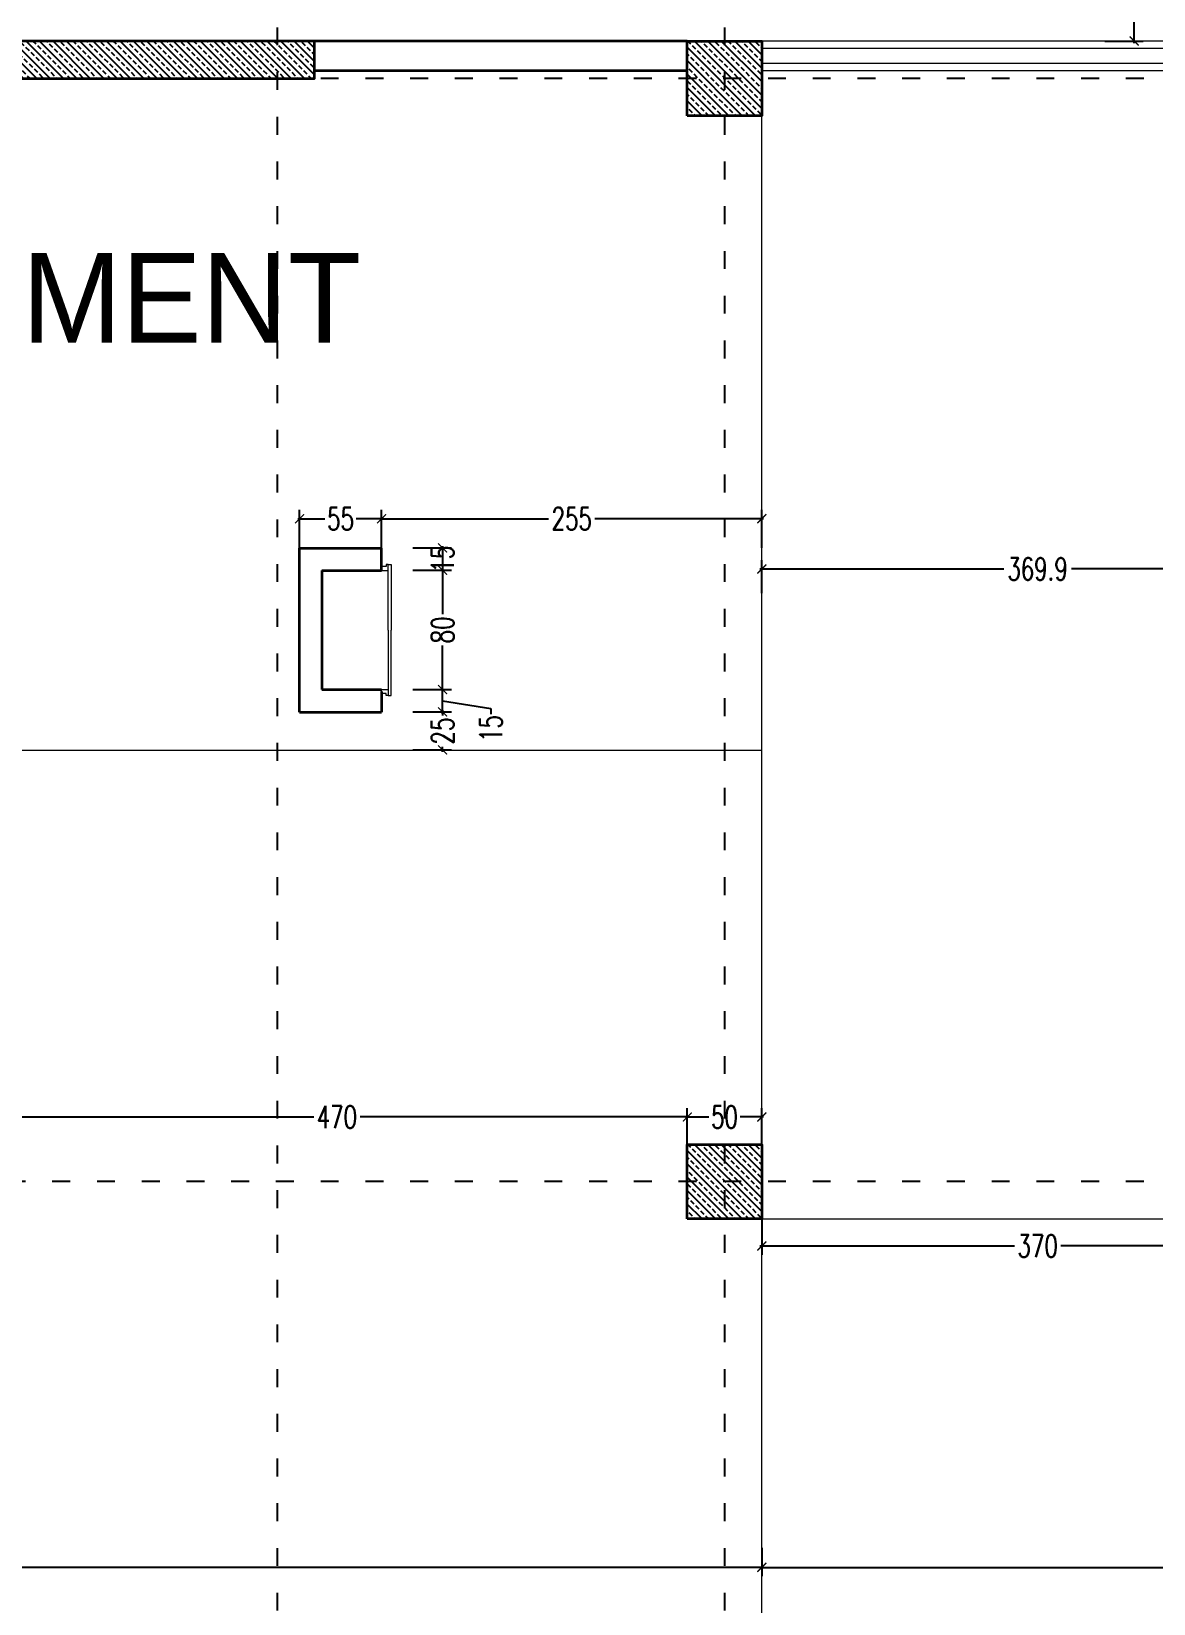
# Model space of a CAD drawing. Header units: centimetres. Extents: x -3207095 to 15275363, y -32656 to 4798027.
# Drawn here: x 677745 to 678498, y 4470327 to 4471382 of the extents above; entities that cross this region are included whole.
import ezdxf

# ---------------------------------------------------------------- set-up
doc = ezdxf.new("R2010")
doc.units = ezdxf.units.CM
doc.linetypes.add('ACAD_ISO03W100', pattern=[30, 12, -18])
doc.linetypes.add('DUZ', pattern=[500, 500])
doc.layers.get('0').update_dxf_attribs({"color": 1, "linetype": 'DUZ'})
doc.layers.add('DIM', color=1, linetype='DUZ')
doc.layers.add('KOLTAR_F', color=145, linetype='Continuous')
for name, color, linetype, lineweight in [('DUVAR', 7, 'Continuous', 35), ('iç duvar', 7, 'Continuous', 50), ('KAPEN', 151, 'Continuous', 9), ('KOLON_F', 3, 'Continuous', 35)]:
    doc.layers.add(name, color=color, linetype=linetype, lineweight=lineweight)
doc.styles.add('DIM', font='ROMANSTW.SHX', dxfattribs={"width": 0.7})
doc.dimstyles.new('1_100', dxfattribs={"dimtxt": 15, "dimasz": 6, "dimexe": 6, "dimexo": 0, "dimgap": 2, "dimtad": 0, "dimdec": 1, "dimzin": 11, "dimdsep": 46, "dimtxsty": 'DIM', "dimblk": 'ARCHTICK', "dimcen": 3, "dimdle": 1.25, "dimclrt": 2, "dimadec": 0, "dimazin": 0, "dimtfac": 1.25, "dimtdec": 1, "dimtix": 1, "dimtofl": 0, "dimtmove": 1, "dimatfit": 3, "dimldrblk": 'ARCHTICK', "dimfxl": 20, "dimfxlon": 1, "dimtolj": 1, "dimtzin": 0, "dimarcsym": 0})

# ---------------------------------------------------------------- blocks, each defined once
blk = doc.blocks.new('_ArchTick')
at = {"color": 0, "linetype": 'ByBlock', "const_width": 0.15}
blk.add_lwpolyline([(-0.5, -0.5), (0.5, 0.5)], dxfattribs=at)
blk = doc.blocks.new('*D242')
at = {"layer": 'Defpoints', "color": 0, "linetype": 'Continuous', "lineweight": 5, "transparency": 16777216}
for p in [(678185.1, 4472433), (678005.1, 4472415.2), (678185.1, 0)]:
    blk.add_point(p, dxfattribs=at)
at = {"layer": 'DIM', "color": 0, "linetype": 'Continuous', "lineweight": -2, "transparency": 16777216}
for p, q in [((678003.8, 4472433), (678080.6, 4472433)), ((678005.1, 4472415.2), (678005.1, 4472439)), ((678186.3, 4472433), (678109.6, 4472433)), ((678185.1, 4472413), (678185.1, 4472439))]:
    blk.add_line(p, q, dxfattribs=at)
at = {"layer": 'DIM', "color": 0, "linetype": 'Continuous', "lineweight": -2, "transparency": 16777216, "xscale": 6, "yscale": 6, "zscale": 6, "rotation": 180}
blk.add_blockref('_ArchTick', (678005.1, 4472433), dxfattribs=at)
at = {"layer": 'DIM', "color": 0, "linetype": 'Continuous', "lineweight": -2, "transparency": 16777216, "xscale": 6, "yscale": 6, "zscale": 6}
blk.add_blockref('_ArchTick', (678185.1, 4472433), dxfattribs=at)
at = {"layer": 'DIM', "color": 2, "linetype": 'Continuous', "lineweight": 5, "transparency": 16777216, "insert": (678095.1, 4472433), "char_height": 15, "attachment_point": 5, "style": 'DIM'}
blk.add_mtext('\\A1;180', dxfattribs=at)
blk = doc.blocks.new('*D338')
at = {"layer": 'Defpoints', "color": 0, "linetype": 'Continuous', "lineweight": 5, "transparency": 16777216}
for p in [(678465.1, 4471580.2), (678465.1, 4471375.2), (678484.8, 4471375.2)]:
    blk.add_point(p, dxfattribs=at)
at = {"layer": 'DIM', "color": 0, "linetype": 'Continuous', "lineweight": -2, "transparency": 16777216}
for p, q in [((678465.1, 4471580.2), (678490.8, 4471580.2)), ((678484.8, 4471581.4), (678484.8, 4471493.2)), ((678484.8, 4471373.9), (678484.8, 4471462.2)), ((678465.1, 4471375.2), (678490.8, 4471375.2))]:
    blk.add_line(p, q, dxfattribs=at)
at = {"layer": 'DIM', "color": 0, "linetype": 'Continuous', "lineweight": -2, "transparency": 16777216, "xscale": 6, "yscale": 6, "zscale": 6}
for p, rotation in [((678484.8, 4471580.2), 90), ((678484.8, 4471375.2), 270)]:
    blk.add_blockref('_ArchTick', p, dxfattribs=dict(at, rotation=rotation))
at = {"layer": 'DIM', "color": 2, "linetype": 'Continuous', "lineweight": 5, "transparency": 16777216, "insert": (678484.8, 4471477.7), "char_height": 15, "attachment_point": 5, "rotation": 90, "style": 'DIM'}
blk.add_mtext('\\A1;205', dxfattribs=at)
blk = doc.blocks.new('*D413')
at = {"layer": 'Defpoints', "color": 0, "linetype": 'Continuous', "lineweight": 5, "transparency": 16777216}
for p in [(678185.1, 4470653.5), (677715.1, 4470635.2), (678185.1, 4470635.2)]:
    blk.add_point(p, dxfattribs=at)
at = {"layer": 'DIM', "color": 0, "linetype": 'Continuous', "lineweight": -2, "transparency": 16777216}
for p, q in [((677713.8, 4470653.5), (677934.6, 4470653.5)), ((677715.1, 4470635.2), (677715.1, 4470659.5)), ((678186.3, 4470653.5), (677965.6, 4470653.5)), ((678185.1, 4470635.2), (678185.1, 4470659.5))]:
    blk.add_line(p, q, dxfattribs=at)
at = {"layer": 'DIM', "color": 0, "linetype": 'Continuous', "lineweight": -2, "transparency": 16777216, "xscale": 6, "yscale": 6, "zscale": 6, "rotation": 180}
blk.add_blockref('_ArchTick', (677715.1, 4470653.5), dxfattribs=at)
at = {"layer": 'DIM', "color": 0, "linetype": 'Continuous', "lineweight": -2, "transparency": 16777216, "xscale": 6, "yscale": 6, "zscale": 6}
blk.add_blockref('_ArchTick', (678185.1, 4470653.5), dxfattribs=at)
at = {"layer": 'DIM', "color": 2, "linetype": 'Continuous', "lineweight": 5, "transparency": 16777216, "insert": (677950.1, 4470653.5), "char_height": 15, "attachment_point": 5, "style": 'DIM'}
blk.add_mtext('\\A1;470', dxfattribs=at)
blk = doc.blocks.new('*D414')
at = {"layer": 'Defpoints', "color": 0, "linetype": 'Continuous', "lineweight": 5, "transparency": 16777216}
for p in [(678235.1, 4470653.5), (678185.1, 4470635.2), (678235.1, 4470635.2)]:
    blk.add_point(p, dxfattribs=at)
at = {"layer": 'DIM', "color": 0, "linetype": 'Continuous', "lineweight": -2, "transparency": 16777216}
for p, q in [((678183.8, 4470653.5), (678199.6, 4470653.5)), ((678185.1, 4470635.2), (678185.1, 4470659.5)), ((678236.3, 4470653.5), (678220.6, 4470653.5)), ((678235.1, 4470635.2), (678235.1, 4470659.5))]:
    blk.add_line(p, q, dxfattribs=at)
at = {"layer": 'DIM', "color": 0, "linetype": 'Continuous', "lineweight": -2, "transparency": 16777216, "xscale": 6, "yscale": 6, "zscale": 6, "rotation": 180}
blk.add_blockref('_ArchTick', (678185.1, 4470653.5), dxfattribs=at)
at = {"layer": 'DIM', "color": 0, "linetype": 'Continuous', "lineweight": -2, "transparency": 16777216, "xscale": 6, "yscale": 6, "zscale": 6}
blk.add_blockref('_ArchTick', (678235.1, 4470653.5), dxfattribs=at)
at = {"layer": 'DIM', "color": 2, "linetype": 'Continuous', "lineweight": 5, "transparency": 16777216, "insert": (678210.1, 4470653.5), "char_height": 15, "attachment_point": 5, "style": 'DIM'}
blk.add_mtext('\\A1;50', dxfattribs=at)
blk = doc.blocks.new('*D423')
at = {"layer": 'Defpoints', "color": 0, "linetype": 'Continuous', "lineweight": 5, "transparency": 16777216}
for p in [(678235.1, 4471054.8), (677980.1, 4471035.2), (678235.1, 4471035.2)]:
    blk.add_point(p, dxfattribs=at)
at = {"layer": 'DIM', "color": 0, "linetype": 'Continuous', "lineweight": -2, "transparency": 16777216}
for p, q in [((677980.1, 4471035.2), (677980.1, 4471060.8)), ((678235.1, 4471035.2), (678235.1, 4471060.8)), ((677978.8, 4471054.8), (678092.1, 4471054.8)), ((678236.3, 4471054.8), (678123.1, 4471054.8))]:
    blk.add_line(p, q, dxfattribs=at)
at = {"layer": 'DIM', "color": 0, "linetype": 'Continuous', "lineweight": -2, "transparency": 16777216, "xscale": 6, "yscale": 6, "zscale": 6, "rotation": 180}
blk.add_blockref('_ArchTick', (677980.1, 4471054.8), dxfattribs=at)
at = {"layer": 'DIM', "color": 0, "linetype": 'Continuous', "lineweight": -2, "transparency": 16777216, "xscale": 6, "yscale": 6, "zscale": 6}
blk.add_blockref('_ArchTick', (678235.1, 4471054.8), dxfattribs=at)
at = {"layer": 'DIM', "color": 2, "linetype": 'Continuous', "lineweight": 5, "transparency": 16777216, "insert": (678107.6, 4471054.8), "char_height": 15, "attachment_point": 5, "style": 'DIM'}
blk.add_mtext('\\A1;255', dxfattribs=at)
blk = doc.blocks.new('*D424')
at = {"layer": 'Defpoints', "color": 0, "linetype": 'Continuous', "lineweight": 5, "transparency": 16777216}
for p in [(677925.1, 4471054.8), (677925.1, 4471035.2), (677980.1, 4471035.2)]:
    blk.add_point(p, dxfattribs=at)
at = {"layer": 'DIM', "color": 0, "linetype": 'Continuous', "lineweight": -2, "transparency": 16777216}
for p, q in [((677925.1, 4471035.2), (677925.1, 4471060.8)), ((677980.1, 4471035.2), (677980.1, 4471060.8)), ((677923.8, 4471054.8), (677942.1, 4471054.8)), ((677981.3, 4471054.8), (677963.1, 4471054.8))]:
    blk.add_line(p, q, dxfattribs=at)
at = {"layer": 'DIM', "color": 0, "linetype": 'Continuous', "lineweight": -2, "transparency": 16777216, "xscale": 6, "yscale": 6, "zscale": 6, "rotation": 180}
blk.add_blockref('_ArchTick', (677925.1, 4471054.8), dxfattribs=at)
at = {"layer": 'DIM', "color": 0, "linetype": 'Continuous', "lineweight": -2, "transparency": 16777216, "xscale": 6, "yscale": 6, "zscale": 6}
blk.add_blockref('_ArchTick', (677980.1, 4471054.8), dxfattribs=at)
at = {"layer": 'DIM', "color": 2, "linetype": 'Continuous', "lineweight": 5, "transparency": 16777216, "insert": (677952.6, 4471054.8), "char_height": 15, "attachment_point": 5, "style": 'DIM'}
blk.add_mtext('\\A1;55', dxfattribs=at)
blk = doc.blocks.new('*D425')
at = {"layer": 'Defpoints', "color": 0, "linetype": 'Continuous', "lineweight": 5, "transparency": 16777216}
for p in [(677980.1, 4470925.2), (677980.1, 4470899.7), (678021, 4470899.7)]:
    blk.add_point(p, dxfattribs=at)
at = {"layer": 'DIM', "color": 0, "linetype": 'Continuous', "lineweight": -2, "transparency": 16777216}
for p, q in [((678001, 4470925.2), (678027, 4470925.2)), ((678021, 4470926.4), (678021, 4470922.9)), ((678001, 4470899.7), (678027, 4470899.7)), ((678021, 4470898.4), (678021, 4470901.9))]:
    blk.add_line(p, q, dxfattribs=at)
at = {"layer": 'DIM', "color": 0, "linetype": 'Continuous', "lineweight": -2, "transparency": 16777216, "xscale": 6, "yscale": 6, "zscale": 6}
for p, rotation in [((678021, 4470925.2), 90), ((678021, 4470899.7), 270)]:
    blk.add_blockref('_ArchTick', p, dxfattribs=dict(at, rotation=rotation))
at = {"layer": 'DIM', "color": 2, "linetype": 'Continuous', "lineweight": 5, "transparency": 16777216, "insert": (678021, 4470912.4), "char_height": 15, "attachment_point": 5, "rotation": 90, "style": 'DIM'}
blk.add_mtext('\\A1;25', dxfattribs=at)
blk = doc.blocks.new('*D426')
at = {"layer": 'Defpoints', "color": 0, "linetype": 'Continuous', "lineweight": 5, "transparency": 16777216}
for p in [(677980.1, 4470940.2), (678021, 4470940.2), (677980.1, 4470925.2)]:
    blk.add_point(p, dxfattribs=at)
at = {"layer": 'DIM', "color": 0, "linetype": 'Continuous', "lineweight": -2, "transparency": 16777216}
for p, q in [((678001, 4470940.2), (678027, 4470940.2)), ((678021, 4470923.9), (678021, 4470941.4)), ((678001, 4470925.2), (678027, 4470925.2)), ((678021, 4470932.7), (678053.4, 4470927.6)), ((678053.4, 4470927.6), (678053.4, 4470923.6))]:
    blk.add_line(p, q, dxfattribs=at)
at = {"layer": 'DIM', "color": 0, "linetype": 'Continuous', "lineweight": -2, "transparency": 16777216, "xscale": 6, "yscale": 6, "zscale": 6}
for p, rotation in [((678021, 4470940.2), 90), ((678021, 4470925.2), 270)]:
    blk.add_blockref('_ArchTick', p, dxfattribs=dict(at, rotation=rotation))
at = {"layer": 'DIM', "color": 2, "linetype": 'Continuous', "lineweight": 5, "transparency": 16777216, "insert": (678053.4, 4470914.1), "char_height": 15, "attachment_point": 5, "rotation": 90, "style": 'DIM'}
blk.add_mtext('\\A1;15', dxfattribs=at)
blk = doc.blocks.new('*D427')
at = {"layer": 'Defpoints', "color": 0, "linetype": 'Continuous', "lineweight": 5, "transparency": 16777216}
for p in [(677980.1, 4471020.2), (678021, 4471020.2), (677980.1, 4470940.2)]:
    blk.add_point(p, dxfattribs=at)
at = {"layer": 'DIM', "color": 0, "linetype": 'Continuous', "lineweight": -2, "transparency": 16777216}
for p, q in [((678001, 4471020.2), (678027, 4471020.2)), ((678021, 4471021.4), (678021, 4470990.7)), ((678021, 4470938.9), (678021, 4470969.7)), ((678001, 4470940.2), (678027, 4470940.2))]:
    blk.add_line(p, q, dxfattribs=at)
at = {"layer": 'DIM', "color": 0, "linetype": 'Continuous', "lineweight": -2, "transparency": 16777216, "xscale": 6, "yscale": 6, "zscale": 6}
for p, rotation in [((678021, 4471020.2), 90), ((678021, 4470940.2), 270)]:
    blk.add_blockref('_ArchTick', p, dxfattribs=dict(at, rotation=rotation))
at = {"layer": 'DIM', "color": 2, "linetype": 'Continuous', "lineweight": 5, "transparency": 16777216, "insert": (678021, 4470980.2), "char_height": 15, "attachment_point": 5, "rotation": 90, "style": 'DIM'}
blk.add_mtext('\\A1;80', dxfattribs=at)
blk = doc.blocks.new('*D428')
at = {"layer": 'Defpoints', "color": 0, "linetype": 'Continuous', "lineweight": 5, "transparency": 16777216}
for p in [(677980.1, 4471035.2), (677980.1, 4471020.2), (678021, 4471020.2)]:
    blk.add_point(p, dxfattribs=at)
at = {"layer": 'DIM', "color": 0, "linetype": 'Continuous', "lineweight": -2, "transparency": 16777216}
for p, q in [((678001, 4471035.2), (678027, 4471035.2)), ((678021, 4471036.4), (678021, 4471018.9)), ((678001, 4471020.2), (678027, 4471020.2))]:
    blk.add_line(p, q, dxfattribs=at)
at = {"layer": 'DIM', "color": 0, "linetype": 'Continuous', "lineweight": -2, "transparency": 16777216, "xscale": 6, "yscale": 6, "zscale": 6}
for p, rotation in [((678021, 4471035.2), 90), ((678021, 4471020.2), 270)]:
    blk.add_blockref('_ArchTick', p, dxfattribs=dict(at, rotation=rotation))
at = {"layer": 'DIM', "color": 2, "linetype": 'Continuous', "lineweight": 5, "transparency": 16777216, "insert": (678021, 4471027.7), "char_height": 15, "attachment_point": 5, "rotation": 90, "style": 'DIM'}
blk.add_mtext('\\A1;15', dxfattribs=at)
blk = doc.blocks.new('*D429')
at = {"layer": 'Defpoints', "color": 0, "linetype": 'Continuous', "lineweight": 5, "transparency": 16777216}
for p in [(678605, 4471021.1), (678235.1, 4471004.9), (678605, 4471004.2)]:
    blk.add_point(p, dxfattribs=at)
at = {"layer": 'DIM', "color": 0, "linetype": 'Continuous', "lineweight": -2, "transparency": 16777216}
for p, q in [((678233.8, 4471021.1), (678397.3, 4471021.1)), ((678235.1, 4471004.9), (678235.1, 4471027.1)), ((678606.2, 4471021.1), (678442.8, 4471021.1)), ((678605, 4471004.2), (678605, 4471027.1))]:
    blk.add_line(p, q, dxfattribs=at)
at = {"layer": 'DIM', "color": 0, "linetype": 'Continuous', "lineweight": -2, "transparency": 16777216, "xscale": 6, "yscale": 6, "zscale": 6, "rotation": 180}
blk.add_blockref('_ArchTick', (678235.1, 4471021.1), dxfattribs=at)
at = {"layer": 'DIM', "color": 0, "linetype": 'Continuous', "lineweight": -2, "transparency": 16777216, "xscale": 6, "yscale": 6, "zscale": 6}
blk.add_blockref('_ArchTick', (678605, 4471021.1), dxfattribs=at)
at = {"layer": 'DIM', "color": 2, "linetype": 'Continuous', "lineweight": 5, "transparency": 16777216, "insert": (678420, 4471021.1), "char_height": 15, "attachment_point": 5, "style": 'DIM'}
blk.add_mtext('\\A1;369.9', dxfattribs=at)
blk = doc.blocks.new('*D471')
at = {"layer": 'Defpoints', "color": 0, "linetype": 'Continuous', "lineweight": 5, "transparency": 16777216}
for p in [(677165.1, 4470364.6), (678235.1, 4470364.6), (678235.1, 4470351.4)]:
    blk.add_point(p, dxfattribs=at)
at = {"layer": 'DIM', "color": 0, "linetype": 'Continuous', "lineweight": -2, "transparency": 16777216}
for p, q in [((677165.1, 4470364.6), (677165.1, 4470345.4)), ((678235.1, 4470364.6), (678235.1, 4470345.4)), ((677163.8, 4470351.4), (677680.6, 4470351.4)), ((678236.3, 4470351.4), (677719.6, 4470351.4))]:
    blk.add_line(p, q, dxfattribs=at)
at = {"layer": 'DIM', "color": 0, "linetype": 'Continuous', "lineweight": -2, "transparency": 16777216, "xscale": 6, "yscale": 6, "zscale": 6, "rotation": 180}
blk.add_blockref('_ArchTick', (677165.1, 4470351.4), dxfattribs=at)
at = {"layer": 'DIM', "color": 0, "linetype": 'Continuous', "lineweight": -2, "transparency": 16777216, "xscale": 6, "yscale": 6, "zscale": 6}
blk.add_blockref('_ArchTick', (678235.1, 4470351.4), dxfattribs=at)
at = {"layer": 'DIM', "color": 2, "linetype": 'Continuous', "lineweight": 5, "transparency": 16777216, "insert": (677700.1, 4470351.4), "char_height": 15, "attachment_point": 5, "style": 'DIM'}
blk.add_mtext('\\A1;1070', dxfattribs=at)
blk = doc.blocks.new('*D472')
at = {"layer": 'Defpoints', "color": 0, "linetype": 'Continuous', "lineweight": 5, "transparency": 16777216}
for p in [(678235.1, 4470364.6), (679805.1, 4470364.6), (679805.1, 4470351.4)]:
    blk.add_point(p, dxfattribs=at)
at = {"layer": 'DIM', "color": 0, "linetype": 'Continuous', "lineweight": -2, "transparency": 16777216}
for p, q in [((678235.1, 4470364.6), (678235.1, 4470345.4)), ((679805.1, 4470364.6), (679805.1, 4470345.4)), ((678233.8, 4470351.4), (679000.6, 4470351.4)), ((679806.3, 4470351.4), (679039.6, 4470351.4))]:
    blk.add_line(p, q, dxfattribs=at)
at = {"layer": 'DIM', "color": 0, "linetype": 'Continuous', "lineweight": -2, "transparency": 16777216, "xscale": 6, "yscale": 6, "zscale": 6, "rotation": 180}
blk.add_blockref('_ArchTick', (678235.1, 4470351.4), dxfattribs=at)
at = {"layer": 'DIM', "color": 0, "linetype": 'Continuous', "lineweight": -2, "transparency": 16777216, "xscale": 6, "yscale": 6, "zscale": 6}
blk.add_blockref('_ArchTick', (679805.1, 4470351.4), dxfattribs=at)
at = {"layer": 'DIM', "color": 2, "linetype": 'Continuous', "lineweight": 5, "transparency": 16777216, "insert": (679020.1, 4470351.4), "char_height": 15, "attachment_point": 5, "style": 'DIM'}
blk.add_mtext('\\A1;1570', dxfattribs=at)
blk = doc.blocks.new('*D493')
at = {"layer": 'Defpoints', "color": 0, "linetype": 'Continuous', "lineweight": 5, "transparency": 16777216}
for p in [(678235.1, 4470615.2), (678605.1, 4470615.2), (678235.1, 4470567)]:
    blk.add_point(p, dxfattribs=at)
at = {"layer": 'DIM', "color": 0, "linetype": 'Continuous', "lineweight": -2, "transparency": 16777216}
for p, q in [((678235.1, 4470587), (678235.1, 4470561)), ((678605.1, 4470587), (678605.1, 4470561)), ((678233.8, 4470567), (678404.6, 4470567)), ((678606.3, 4470567), (678435.6, 4470567))]:
    blk.add_line(p, q, dxfattribs=at)
at = {"layer": 'DIM', "color": 0, "linetype": 'Continuous', "lineweight": -2, "transparency": 16777216, "xscale": 6, "yscale": 6, "zscale": 6, "rotation": 180}
blk.add_blockref('_ArchTick', (678235.1, 4470567), dxfattribs=at)
at = {"layer": 'DIM', "color": 0, "linetype": 'Continuous', "lineweight": -2, "transparency": 16777216, "xscale": 6, "yscale": 6, "zscale": 6}
blk.add_blockref('_ArchTick', (678605.1, 4470567), dxfattribs=at)
at = {"layer": 'DIM', "color": 2, "linetype": 'Continuous', "lineweight": 5, "transparency": 16777216, "insert": (678420.1, 4470567), "char_height": 15, "attachment_point": 5, "style": 'DIM'}
blk.add_mtext('\\A1;370', dxfattribs=at)

msp = doc.modelspace()

# ---------------------------------------------------------------- hatches: boundary and pattern name
at = {"layer": 'KOLTAR_F'}
h = msp.add_hatch(dxfattribs=at)
h.set_pattern_fill('ANSI33', color=256, angle=90, style=0)
h.set_pattern_definition([(135, (5182077.5296, 3810741.6723), (-4.4901280605, -4.4901280605), []), (135, (5182077.5296, 3810746.1625), (-4.4901280605, -4.4901280605), [3.175, -1.5875])])
h.paths.add_polyline_path([(677665.06, 4471375.15), (677935.06, 4471375.15), (677935.06, 4471350.15), (677665.06, 4471350.15)])
h = msp.add_hatch(dxfattribs=at)
h.set_pattern_fill('ANSI33', color=256, angle=90, style=0)
h.set_pattern_definition([(135, (5182597.5296, 3810741.6723), (-4.4901280605, -4.4901280605), []), (135, (5182597.5296, 3810746.1625), (-4.4901280605, -4.4901280605), [3.175, -1.5875])])
h.paths.add_polyline_path([(678185.06, 4471325.15), (678185.06, 4471375.15), (678235.06, 4471375.15), (678235.06, 4471325.15)])
h = msp.add_hatch(dxfattribs=at)
h.set_pattern_fill('ANSI33', color=256, angle=90, style=0)
h.set_pattern_definition([(135, (5182597.5296, 3810001.6723), (-4.4901280605, -4.4901280605), []), (135, (5182597.5296, 3810006.1625), (-4.4901280605, -4.4901280605), [3.175, -1.5875])])
h.paths.add_polyline_path([(678185.06, 4470585.15), (678185.06, 4470635.15), (678235.06, 4470635.15), (678235.06, 4470585.15)])

# ---------------------------------------------------------------- linework, layer by layer
at = {"color": 232, "linetype": 'ACAD_ISO03W100'}
for p, q in [((677910.06, 4472584.38), (677910.06, 4469325.53)), ((678210.06, 4472584.38), (678210.06, 4469325.53)), ((681101.25, 4471350.15), (676992.69, 4471350.15)), ((681101.25, 4470610.15), (676992.69, 4470610.15))]:
    msp.add_line(p, q, dxfattribs=at)
at = {"layer": 'DUVAR'}
for p, q in [((678185.06, 4471375.15), (677935.06, 4471375.15)), ((678185.06, 4471355.15), (677935.06, 4471355.15)), ((677925.06, 4470925.15), (677925.06, 4471035.15)), ((677925.06, 4471035.15), (677980.06, 4471035.15)), ((677980.06, 4471020.15), (677980.06, 4471035.15)), ((677940.06, 4471020.15), (677940.06, 4470940.15)), ((677940.06, 4471020.15), (677980.06, 4471020.15)), ((677940.06, 4470940.15), (677980.06, 4470940.15)), ((677980.06, 4470938.9), (677980.06, 4470925.15)), ((677925.06, 4470925.15), (677980.06, 4470925.15))]:
    msp.add_line(p, q, dxfattribs=at)
at = {"layer": 'iç duvar', "color": 252, "linetype": 'Continuous', "lineweight": 5, "true_color": 0x939598}
for p, q in [((678605.06, 4471375.15), (678235.06, 4471375.15)), ((678605.06, 4471355.15), (678235.06, 4471355.15))]:
    msp.add_line(p, q, dxfattribs=at)
at = {"layer": 'iç duvar', "color": 7, "linetype": 'Continuous', "lineweight": 5}
for p, q in [((678235.06, 4470635.15), (678235.06, 4471325.15)), ((677165.06, 4470899.66), (678235.06, 4470899.66))]:
    msp.add_line(p, q, dxfattribs=at)
msp.add_lwpolyline([(678820.06, 4469525.15), (678235.06, 4469525.15), (678235.06, 4470585.15), (679805.06, 4470585.15), (679805.06, 4469525.15), (679220.06, 4469525.15)], dxfattribs=at)
at = {"layer": 'KAPEN'}
for p, q in [((678605.06, 4471370.15), (678235.06, 4471370.15)), ((678605.06, 4471360.15), (678235.06, 4471360.15))]:
    msp.add_line(p, q, dxfattribs=at)
for points in [[(677984.56, 4471020.15), (677984.56, 4471024.15), (677983.06, 4471024.15), (677983.06, 4471022.65), (677980.06, 4471022.65), (677980.06, 4471020.15), (677984.56, 4471020.15)], [(677984.56, 4471020.15), (677984.56, 4471024.15), (677983.06, 4471024.15), (677983.06, 4471022.65), (677980.06, 4471022.65), (677980.06, 4471020.15), (677984.56, 4471020.15)], [(677984.56, 4470940.15), (677984.56, 4470936.15), (677983.06, 4470936.15), (677983.06, 4470937.65), (677980.06, 4470937.65), (677980.06, 4470940.15), (677984.56, 4470940.15)]]:
    msp.add_lwpolyline(points, close=True, dxfattribs=at)
for points in [[(677984.56, 4470980.15), (677984.56, 4471024.15), (677986.56, 4471024.15), (677986.56, 4470980.15)], [(677984.56, 4470980.15), (677984.56, 4470936.15), (677986.56, 4470936.15), (677986.56, 4470980.15)]]:
    msp.add_lwpolyline(points, dxfattribs=at)
at = {"layer": 'KOLON_F'}
for points in [[(677935.06, 4471375.15), (677665.06, 4471375.15), (677665.06, 4471350.15), (677935.06, 4471350.15)], [(678185.06, 4471325.15), (678185.06, 4471375.15), (678235.06, 4471375.15), (678235.06, 4471325.15)], [(678185.06, 4470585.15), (678185.06, 4470635.15), (678235.06, 4470635.15), (678235.06, 4470585.15)]]:
    msp.add_lwpolyline(points, close=True, dxfattribs=at)

# ---------------------------------------------------------------- texts
at = {"insert": (677391.19, 4471232.98), "char_height": 60, "attachment_point": 1}
msp.add_mtext_dynamic_manual_height_columns('{\\fCentury Gothic|b0|i0|c162|p34;\\C7;MANAGEMENT}', width=668.3944, gutter_width=12.5, heights=[0], dxfattribs=at)

# ---------------------------------------------------------------- dimensions: what is measured, and where the dimension line sits
at = {"layer": 'DIM', "linetype": 'Continuous', "lineweight": 5}
for base, p1, p2, picture, middle in [((678185.06, 4472432.97), (678005.06, 4472415.15), (678185.06, 0), '*D242', (678095.06, 4472432.97)), ((677925.06, 4471054.84), (677980.06, 4471035.15), (677925.06, 4471035.15), '*D424', (677952.56, 4471054.84)), ((678235.06, 4471054.84), (677980.06, 4471035.15), (678235.06, 4471035.15), '*D423', (678107.56, 4471054.84)), ((678604.99, 4471021.09), (678235.06, 4471004.95), (678604.99, 4471004.21), '*D429', (678420.03, 4471021.09)), ((678185.06, 4470653.53), (677715.06, 4470635.15), (678185.06, 4470635.15), '*D413', (677950.06, 4470653.53)), ((678235.06, 4470653.53), (678185.06, 4470635.15), (678235.06, 4470635.15), '*D414', (678210.06, 4470653.53)), ((678235.06, 4470567.04), (678605.06, 4470615.15), (678235.06, 4470615.15), '*D493', (678420.06, 4470567.04)), ((678235.06, 4470351.37), (677165.06, 4470364.58), (678235.06, 4470364.58), '*D471', (677700.06, 4470351.37)), ((679805.06, 4470351.37), (678235.06, 4470364.58), (679805.06, 4470364.58), '*D472', (679020.06, 4470351.37))]:
    dim = msp.add_linear_dim(base=base, p1=p1, p2=p2, dimstyle='1_100', dxfattribs=at)
    dim.commit()
    dim.dimension.update_dxf_attribs({"geometry": picture, "text_midpoint": middle})
for base, p1, p2, picture, middle in [((678484.83, 4471375.15), (678465.06, 4471580.15), (678465.06, 4471375.15), '*D338', (678484.83, 4471477.65)), ((678021, 4471020.15), (677980.06, 4470940.15), (677980.06, 4471020.15), '*D427', (678021, 4470980.15))]:
    dim = msp.add_linear_dim(base=base, p1=p1, p2=p2, angle=90, dimstyle='1_100', dxfattribs=at)
    dim.commit()
    dim.dimension.update_dxf_attribs({"geometry": picture, "text_midpoint": middle})
for base, p1, p2, angle, picture, middle in [((678021, 4471020.15), (677980.06, 4471035.15), (677980.06, 4471020.15), 270, '*D428', (678021, 4471027.65)), ((678021, 4470940.15), (677980.06, 4470925.15), (677980.06, 4470940.15), 90, '*D426', (678053.45, 4470921.61))]:
    dim = msp.add_linear_dim(base=base, p1=p1, p2=p2, angle=angle, dimstyle='1_100', dxfattribs=at)
    dim.commit()
    dim.dimension.update_dxf_attribs({"geometry": picture, "text_midpoint": middle, "dimtype": 160})
dim = msp.add_linear_dim(base=(678021, 4470899.66), p1=(677980.06, 4470925.15), p2=(677980.06, 4470899.66), angle=90, dimstyle='1_100', override={"dimdec": 0}, dxfattribs=at)
dim.commit()
dim.dimension.update_dxf_attribs({"geometry": '*D425', "text_midpoint": (678021, 4470912.4)})

doc.saveas('drawing.dxf')
